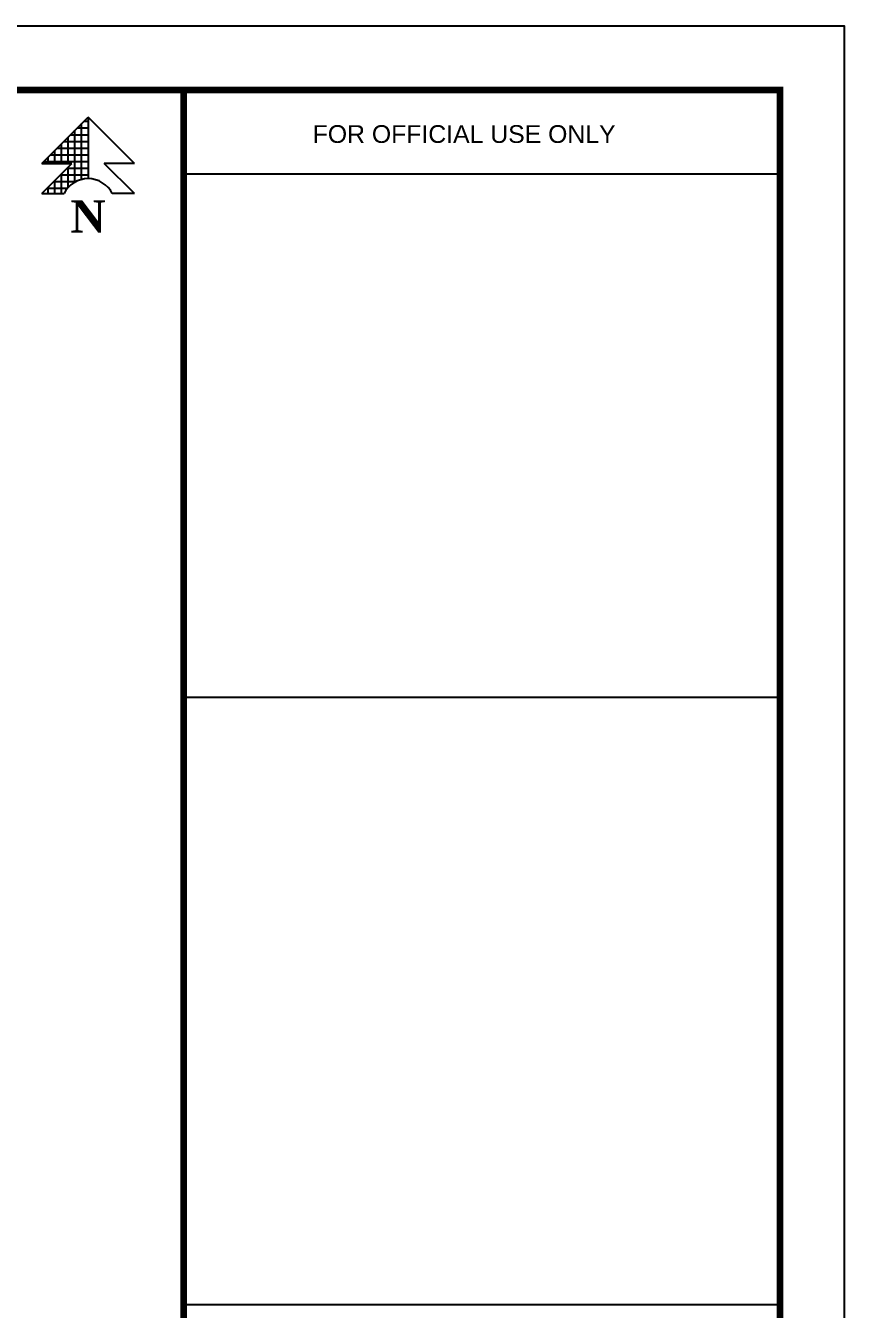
# Model space of a CAD drawing. Header units: inches. Extents: x -5058079 to -5054904, y -3262045 to -3259800.
# Drawn here: x -5055514 to -5054904, y -3260757 to -3259800 of the extents above; entities that cross this region are included whole.
import ezdxf

# ---------------------------------------------------------------- set-up
doc = ezdxf.new("R2010")
doc.units = ezdxf.units.IN
doc.header["$LTSCALE"] = 2
doc.header["$MEASUREMENT"] = 0
doc.layers.get('0').update_dxf_attribs({"linetype": 'CONTINUOUS'})
doc.layers.get('DEFPOINTS').update_dxf_attribs({"color": 141, "linetype": 'CONTINUOUS'})
doc.layers.add('TEXT', color=181, linetype='CONTINUOUS', lineweight=25)
doc.layers.add('WAll', color=20, linetype='CONTINUOUS')
doc.styles.get("Standard").update_dxf_attribs({"font": 'ARIALN.TTF'})
doc.styles.add('titles', font='arial.ttf')

# ---------------------------------------------------------------- blocks, each defined once
blk = doc.blocks.new('SDEGH')
at = {"layer": 'TEXT'}
h = blk.add_hatch(dxfattribs=at)
h.set_pattern_fill('NET', color=256, scale=40, style=0)
h.set_pattern_definition([(0, (43922.391, -13181.093), (0, 5), []), (90, (43922.391, -13181.093), (-5, 3e-16), [])])
h.paths.add_polyline_path([(52300.82, -9226.07), (52266.28, -9260.61), (52288.77, -9260.61), (52266.28, -9283.1), (52282.84, -9283.1, -0.284572), (52300.82, -9271.97)])
blk.add_line((52300.82, -9226.07), (52300.82, -9271.97), dxfattribs=at)
at = {"layer": 'WAll'}
for p, q in [((52266.28, -9260.61), (52300.82, -9226.07)), ((52335.35, -9260.61), (52300.82, -9226.07)), ((52266.28, -9260.61), (52288.77, -9260.61)), ((52266.28, -9283.1), (52288.77, -9260.61)), ((52335.35, -9260.61), (52312.86, -9260.61)), ((52335.35, -9283.1), (52312.86, -9260.61)), ((52266.28, -9283.1), (52282.84, -9283.1)), ((52335.35, -9283.1), (52318.79, -9283.1))]:
    blk.add_line(p, q, dxfattribs=at)
blk.add_arc((52300.82, -9292.04), 20.08, 26.46046, 153.53954, dxfattribs=at)
at = {"layer": 'DEFPOINTS', "insert": (52287.65, -9288.16), "char_height": 24, "width": 23.16, "attachment_point": 1}
blk.add_mtext('{\\fTimes New Roman|b1|i0|c0|p18;N}', dxfattribs=at)

msp = doc.modelspace()

# ---------------------------------------------------------------- linework, layer by layer
for p, q in [((-5055396.55, -3259910.24), (-5054951.9, -3259910.24)), ((-5055396.55, -3260300.56), (-5054951.9, -3260300.56)), ((-5055396.55, -3260753.3), (-5054951.9, -3260753.3))]:
    msp.add_line(p, q)
msp.add_lwpolyline([(-5058078.7, -3262044.85), (-5058078.7, -3259799.81), (-5054903.9, -3259799.81), (-5054903.9, -3262044.85)], close=True)
at = {"const_width": 4.8}
msp.add_lwpolyline([(-5054951.9, -3261996.85), (-5054951.9, -3259847.81), (-5057934.7, -3259847.81), (-5057934.7, -3261996.85)], close=True, dxfattribs=at)
msp.add_lwpolyline([(-5055396.55, -3261996.85), (-5055396.55, -3259847.81)], dxfattribs=at)

# ---------------------------------------------------------------- block references
at = {"layer": 'WAll'}
msp.add_blockref('SDEGH', (-5107768.58, -3250641.91), dxfattribs=at)

# ---------------------------------------------------------------- texts
at = {"insert": (-5055300.33, -3259874), "char_height": 13.2283, "attachment_point": 1, "style": 'titles'}
msp.add_mtext('FOR OFFICIAL USE ONLY', dxfattribs=at)

doc.saveas('drawing.dxf')
